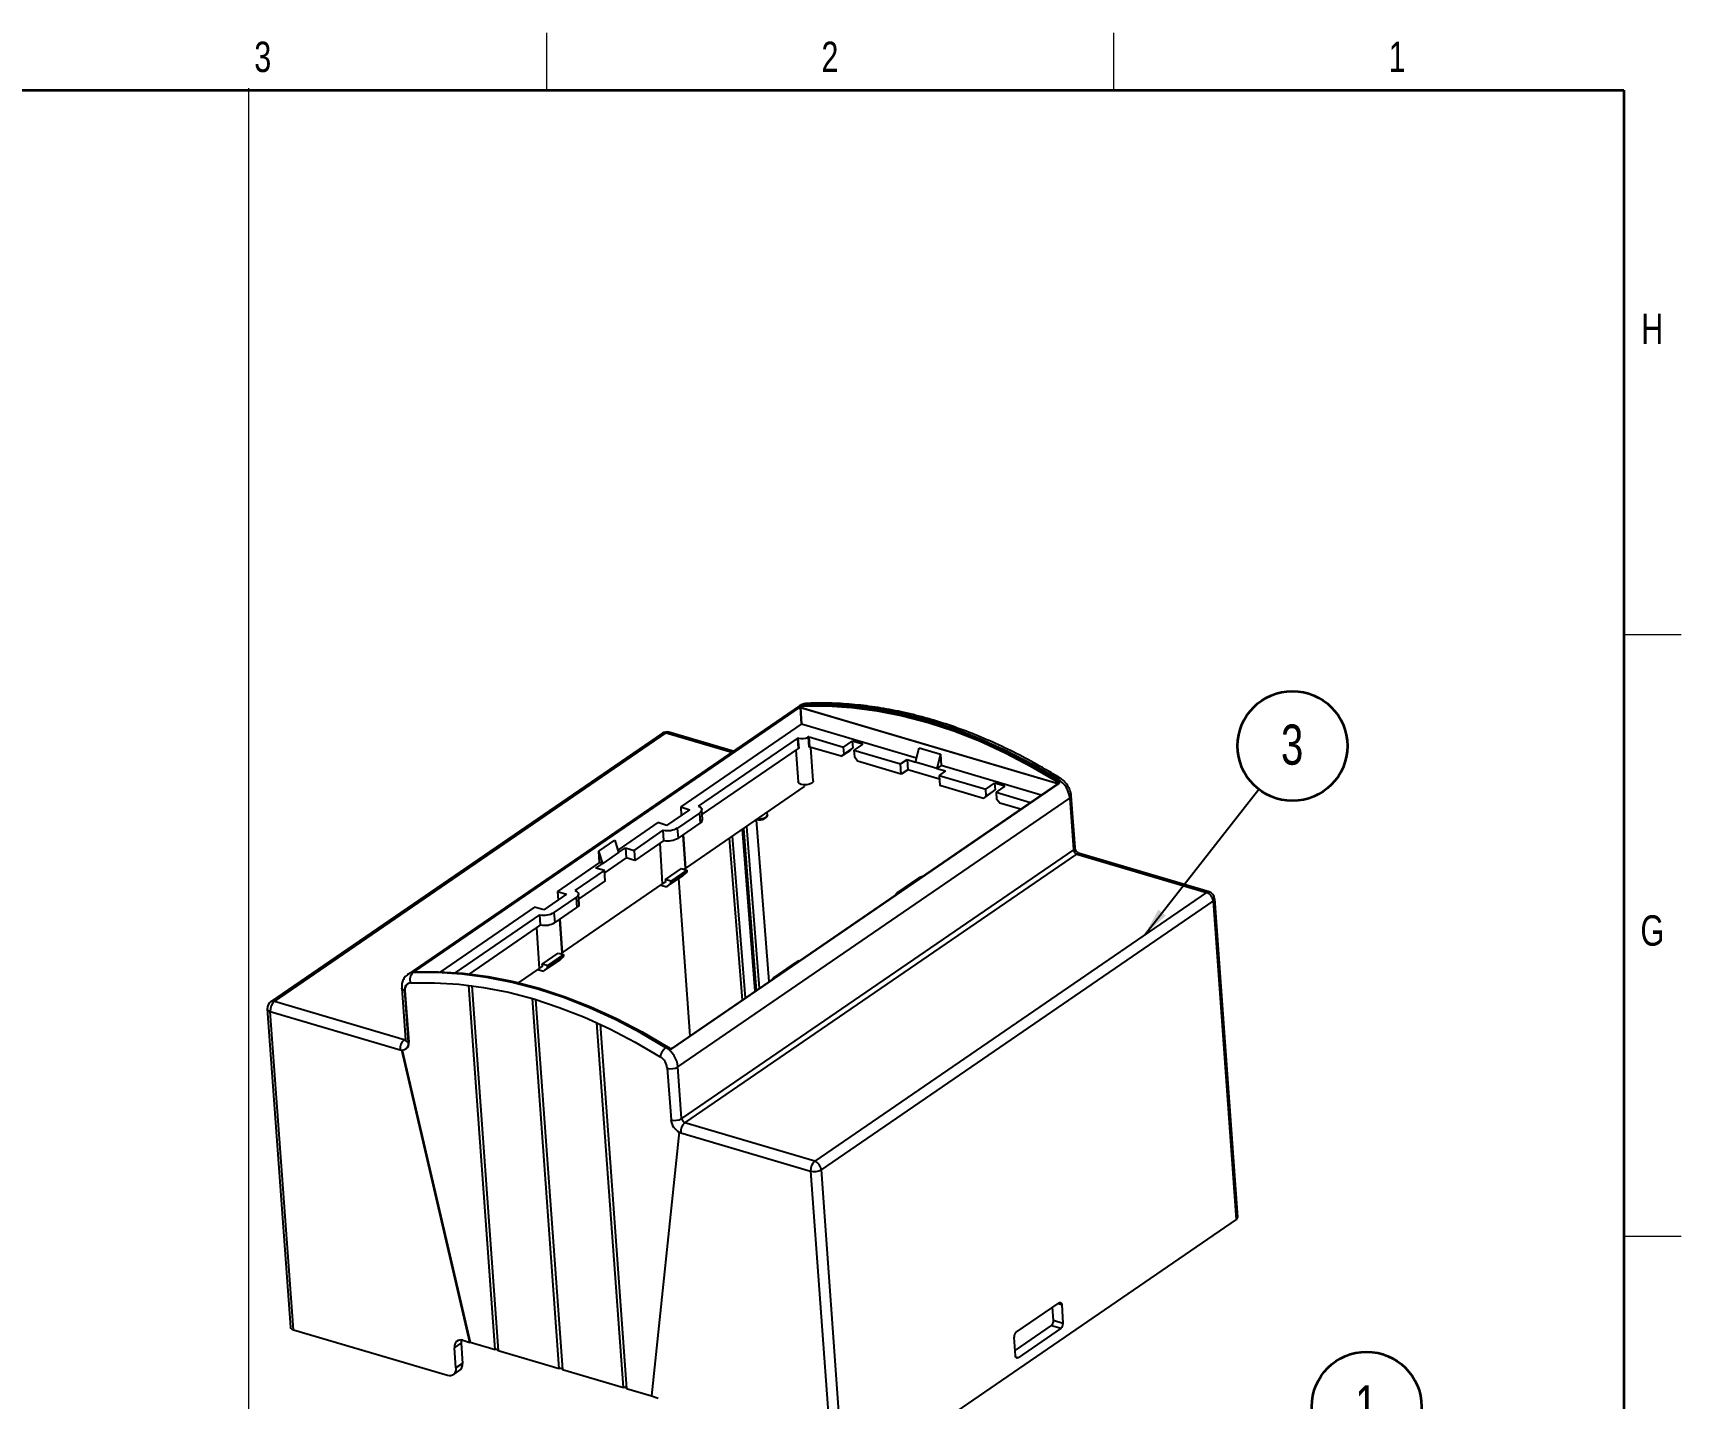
# Model space of a CAD drawing. Header units: millimetres. Extents: x 0 to 594, y 0 to 420.
# Drawn here: x 450.2 to 594, y 300.9 to 420 of the extents above; entities that cross this region are included whole.
import ezdxf

# ---------------------------------------------------------------- set-up
doc = ezdxf.new("R2010")
doc.units = ezdxf.units.MM
doc.linetypes.add('SLD-Solido', pattern=[0])
doc.layers.add('FORMAT', color=7, linetype='SLD-Solido', lineweight=35)
doc.styles.add('SLDTEXTSTYLE0', font='TXT', dxfattribs={"width": 0.75})
doc.dimstyles.new('SLDDIMSTYLE2', dxfattribs={"dimtxt": 0.18, "dimasz": 2.5, "dimexe": 0, "dimexo": 0.0625, "dimgap": 0, "dimtad": 0, "dimtih": 1, "dimtoh": 1, "dimdec": 0, "dimrnd": 1e-09, "dimzin": 0, "dimdsep": 46, "dimtxsty": 'Standard', "dimsah": 1, "dimcen": 0.09, "dimadec": 0, "dimazin": 0, "dimtfac": 2.5, "dimtdec": 0, "dimtofl": 0, "dimtmove": 0, "dimatfit": 3, "dimfxl": 1, "dimfrac": 2, "dimtolj": 1, "dimtzin": 0, "dimarcsym": 0})

# ---------------------------------------------------------------- blocks, each defined once
blk = doc.blocks.new('SW_NOTE_0_7')
at = {"layer": 'FORMAT', "color": 0}
blk.add_circle((3.43, 3.34), 4.79, dxfattribs=at)
at = {"layer": 'FORMAT', "color": 0, "insert": (3.39, 5.21), "char_height": 3.5, "attachment_point": 2, "style": 'SLDTEXTSTYLE0'}
blk.add_mtext('1', dxfattribs=at)
blk = doc.blocks.new('SW_NOTE_0_8')
at = {"layer": 'FORMAT', "color": 0}
blk.add_circle((2.95, 3.77), 4.79, dxfattribs=at)
at = {"layer": 'FORMAT', "color": 0, "insert": (2.92, 5.64), "char_height": 3.5, "attachment_point": 2, "style": 'SLDTEXTSTYLE0'}
blk.add_mtext('3', dxfattribs=at)

msp = doc.modelspace()

# ---------------------------------------------------------------- linework, layer by layer
at = {"color": 7, "linetype": 'SLD-Solido', "lineweight": 18}
for p, q in [((495, 415), (495, 420)), ((544.5, 415), (544.5, 420)), ((589, 367.5), (594, 367.5)), ((589, 315), (594, 315))]:
    msp.add_line(p, q, dxfattribs=at)
at = {"color": 7, "linetype": 'SLD-Solido', "lineweight": 35}
for p, q in [((5, 415), (589, 415)), ((589, 415), (589, 5))]:
    msp.add_line(p, q, dxfattribs=at)
at = {"color": 7, "linetype": 'SLD-Solido', "lineweight": 25}
for p, q in [((517.07, 361.27), (482.87, 337.83)), ((517.03, 361.22), (483.23, 338.05)), ((483.43, 338.05), (517.11, 361.15)), ((517.11, 361.15), (517.22, 359.66)), ((517.14, 361.14), (517.25, 359.67)), ((517.14, 361.14), (539.62, 354.5)), ((517.21, 361.14), (517.2, 361.22)), ((517.21, 361.14), (539.63, 354.51)), ((517.4, 361.34), (517.52, 361.42)), ((517.22, 359.66), (506.7, 352.45)), ((527.28, 356.71), (517.25, 359.67)), ((505.1, 358.88), (470.9, 335.43)), ((471.24, 335.47), (505.44, 358.91)), ((505.44, 358.91), (511.16, 357.22)), ((511.28, 357.31), (505.67, 358.97)), ((508.26, 352.52), (516.88, 358.43)), ((516.88, 358.43), (516.94, 357.55)), ((517.03, 357.56), (516.96, 358.45)), ((517.81, 358.55), (517.87, 357.67)), ((517.9, 358.56), (520.91, 357.67)), ((517.96, 357.68), (517.9, 358.56)), ((520.91, 357.67), (521.67, 358.19)), ((522.58, 357.93), (521.67, 358.19)), ((521.67, 358.19), (521.72, 357.61)), ((516.94, 357.55), (508.56, 351.81)), ((516.74, 357.41), (516.94, 354.63)), ((520.71, 356.87), (517.96, 357.68)), ((518.27, 354.73), (518.06, 357.65)), ((520.71, 356.87), (521.48, 357.39)), ((520.95, 357.08), (520.71, 356.87)), ((520.95, 357.08), (520.91, 357.67)), ((521.72, 357.61), (520.95, 357.08)), ((521.48, 357.39), (521.72, 357.61)), ((522.58, 357.93), (521.81, 357.4)), ((521.81, 357.4), (525.89, 356.2)), ((521.81, 357.4), (521.86, 356.81)), ((522.14, 356.44), (521.86, 356.81)), ((527.19, 356.36), (527.51, 357.62)), ((527.51, 357.62), (529.36, 357.07)), ((529.36, 357.07), (529.06, 355.81)), ((529.36, 357.07), (529.44, 356.07)), ((525.95, 355.32), (522.14, 356.44)), ((525.89, 356.2), (526.45, 356.58)), ((525.95, 355.32), (525.89, 356.2)), ((526.51, 355.7), (525.95, 355.32)), ((526.45, 356.58), (527.19, 356.36)), ((526.45, 356.58), (526.51, 355.7)), ((529.27, 354.88), (526.51, 355.7)), ((529.06, 355.81), (527.19, 356.36)), ((529.44, 356.07), (529.06, 355.81)), ((529.06, 355.81), (529.8, 355.59)), ((529.8, 355.59), (529.25, 355.2)), ((538.16, 353.49), (529.44, 356.07)), ((539.66, 354.53), (505.86, 331.35)), ((505.92, 331.34), (539.72, 354.51)), ((507.11, 347.09), (517.51, 354.22)), ((517.51, 354.22), (517.5, 354.36)), ((529.25, 355.2), (533.32, 354)), ((529.25, 355.2), (529.31, 354.32)), ((533.12, 353.2), (529.31, 354.32)), ((533.32, 354), (534.09, 354.52)), ((533.36, 353.41), (533.32, 354)), ((534.13, 353.94), (533.36, 353.41)), ((533.89, 353.73), (534.13, 353.94)), ((534.99, 354.26), (534.09, 354.52)), ((534.09, 354.52), (534.13, 353.94)), ((534.99, 354.26), (534.23, 353.73)), ((539.61, 354.89), (539.49, 354.81)), ((539.63, 354.59), (539.63, 354.51)), ((539.64, 354.51), (539.63, 354.51)), ((539.66, 354.53), (539.66, 354.53)), ((506.45, 329.76), (540.65, 353.21)), ((506.7, 352.45), (506.75, 351.7)), ((506.7, 352.45), (507.5, 352.21)), ((533.12, 353.2), (533.89, 353.73)), ((533.36, 353.41), (533.12, 353.2)), ((534.23, 353.73), (537.22, 352.85)), ((534.23, 353.73), (534.27, 353.14)), ((534.56, 352.77), (534.27, 353.14)), ((536.34, 352.25), (534.56, 352.77)), ((540.65, 353.21), (540.98, 348.7)), ((541.11, 348.9), (540.78, 353.41)), ((504.7, 351.08), (501.21, 348.69)), ((505.5, 350.84), (504.7, 351.08)), ((505.5, 350.84), (507.5, 352.21)), ((508.33, 351.92), (506.42, 350.61)), ((506.49, 349.73), (508.4, 351.04)), ((508.33, 351.92), (508.4, 351.04)), ((508.59, 351.35), (508.53, 352.23)), ((513.28, 351.32), (514.4, 337.21)), ((514.26, 351.74), (514.24, 351.98)), ((499.56, 348.6), (500.94, 349.55)), ((500.94, 349.55), (501.28, 348.47)), ((502.63, 348.66), (505.17, 350.41)), ((505.23, 349.52), (502.69, 347.78)), ((505.23, 349.52), (505.17, 350.41)), ((506.49, 349.73), (506.42, 350.61)), ((506.87, 350), (507.08, 347.1)), ((506.92, 350.03), (507.11, 347.09)), ((510.94, 349.72), (512.05, 335.59)), ((511.19, 349.89), (512.31, 335.78)), ((512.05, 350.48), (513.17, 336.36)), ((512.17, 350.57), (513.28, 336.44)), ((512.43, 350.74), (513.54, 336.62)), ((499.62, 347.6), (499.56, 348.6)), ((499.89, 347.52), (499.56, 348.6)), ((501.28, 348.47), (499.89, 347.52)), ((501.28, 348.47), (501.88, 348.88)), ((501.88, 348.88), (502.63, 348.66)), ((501.88, 348.88), (501.94, 348)), ((502.63, 348.66), (502.69, 347.78)), ((505.12, 345.73), (504.89, 349.29)), ((540.98, 348.7), (506.78, 325.25)), ((507.07, 324.88), (541.27, 348.32)), ((541.27, 348.32), (552.59, 344.98)), ((552.82, 345.03), (541.5, 348.38)), ((499.62, 347.6), (495.94, 345.07)), ((497.5, 345.15), (500.04, 346.89)), ((499.29, 347.11), (499.89, 347.52)), ((500.04, 346.89), (499.29, 347.11)), ((499.89, 347.52), (499.62, 347.6)), ((500.1, 346.01), (500.04, 346.89)), ((501.94, 348), (500.05, 346.7)), ((502.69, 347.78), (501.94, 348)), ((505.38, 346.12), (506.77, 347.07)), ((507.22, 346.94), (505.83, 345.98)), ((507.24, 346.76), (505.84, 345.81)), ((506.77, 347.07), (507.22, 346.94)), ((506.87, 346.44), (507.24, 346.76)), ((507.08, 347.1), (506.96, 347.02)), ((507.11, 347.09), (507.08, 347.1)), ((507.22, 346.94), (507.24, 346.76)), ((496.35, 339.72), (505.12, 345.73)), ((500.1, 346.01), (497.8, 344.43)), ((504.98, 345.63), (505.47, 345.48)), ((505.39, 345.94), (505.12, 345.75)), ((505.39, 345.94), (505.38, 346.12)), ((505.83, 345.98), (505.38, 346.12)), ((505.47, 345.48), (506.87, 346.44)), ((505.84, 345.81), (505.47, 345.48)), ((505.84, 345.81), (505.83, 345.98)), ((506.5, 346.19), (507.48, 332.46)), ((525.6, 344.94), (527.51, 346.25)), ((496.73, 344.83), (494.74, 343.47)), ((495.66, 343.24), (497.57, 344.55)), ((495.94, 345.07), (496.73, 344.83)), ((495.94, 345.07), (495.99, 344.32)), ((497.57, 344.55), (497.64, 343.66)), ((497.83, 343.97), (497.77, 344.85)), ((552.59, 344.98), (518.39, 321.53)), ((518.97, 320.79), (553.17, 344.23)), ((553.17, 344.23), (555.18, 316.45)), ((555.31, 316.65), (553.3, 344.44)), ((493.94, 343.7), (485.72, 338.07)), ((487.07, 338), (494.41, 343.03)), ((494.74, 343.47), (493.94, 343.7)), ((494.47, 342.15), (494.41, 343.03)), ((495.73, 342.35), (495.66, 343.24)), ((495.73, 342.35), (497.64, 343.66)), ((496.11, 342.62), (496.32, 339.72)), ((496.16, 342.65), (496.35, 339.72)), ((494.47, 342.15), (488.25, 337.88)), ((494.36, 338.35), (494.13, 341.91)), ((494.62, 338.74), (496.01, 339.7)), ((496.46, 339.56), (495.07, 338.61)), ((496.01, 339.7), (496.46, 339.56)), ((496.32, 339.72), (496.2, 339.64)), ((496.35, 339.72), (496.32, 339.72)), ((496.46, 339.56), (496.48, 339.39)), ((483.32, 337.97), (483.44, 338.05)), ((492.55, 337.11), (494.36, 338.35)), ((494.22, 338.25), (494.71, 338.11)), ((494.63, 338.56), (494.36, 338.38)), ((494.63, 338.56), (494.62, 338.74)), ((495.07, 338.61), (494.62, 338.74)), ((494.71, 338.11), (496.11, 339.06)), ((495.08, 338.43), (494.71, 338.11)), ((495.08, 338.43), (495.07, 338.61)), ((496.48, 339.39), (495.08, 338.43)), ((496.11, 339.06), (496.48, 339.39)), ((514.84, 337.57), (516.75, 338.88)), ((482.35, 336.64), (482.67, 332.13)), ((490.51, 305.09), (488.2, 336.88)), ((488.43, 336.85), (488.47, 336.84)), ((488.47, 336.84), (490.78, 305.01)), ((482.56, 332.12), (471.24, 335.47)), ((482.61, 336.42), (482.63, 336.43)), ((482.94, 331.9), (482.61, 336.42)), ((482.63, 336.43), (482.96, 331.92)), ((496.1, 303.43), (493.76, 335.72)), ((494.03, 335.64), (496.37, 303.35)), ((470.61, 334.83), (472.63, 307.05)), ((470.88, 334.61), (482.21, 331.26)), ((472.89, 306.82), (470.88, 334.61)), ((501.7, 301.78), (499.39, 333.61)), ((499.66, 333.49), (501.96, 301.7)), ((488.29, 305.72), (482.35, 331.23)), ((482.38, 331.23), (488.31, 305.74)), ((482.67, 332.19), (482.56, 332.12)), ((482.71, 331.32), (482.73, 331.33)), ((482.94, 331.9), (482.96, 331.92)), ((505.53, 331.52), (505.41, 331.44)), ((505.75, 331.39), (505.55, 331.53)), ((505.52, 329.65), (505.85, 325.13)), ((506.78, 325.25), (506.45, 329.76)), ((506.56, 324.08), (504.15, 301.04)), ((506.71, 324.02), (518.03, 320.67)), ((518.39, 321.53), (507.07, 324.88)), ((520.98, 293), (518.97, 320.79)), ((518.03, 320.67), (520.05, 292.89)), ((555.18, 316.45), (520.98, 293)), ((535.97, 306.61), (539.73, 309.18)), ((539.23, 307.63), (539.14, 308.78)), ((539.63, 309.12), (539.95, 309.03)), ((539.95, 309.03), (540.06, 307.38)), ((472.89, 306.82), (486.35, 302.85)), ((535.88, 305.02), (539.05, 307.2)), ((539.89, 306.95), (536.14, 304.38)), ((539.05, 307.2), (539.89, 306.95)), ((540.06, 307.38), (539.23, 307.63)), ((486.96, 305.25), (487.53, 305.65)), ((487.08, 303.49), (486.96, 305.25)), ((487.53, 305.65), (487.65, 303.88)), ((487.69, 305.9), (488.29, 305.72)), ((488.29, 305.72), (488.31, 305.74)), ((488.31, 305.74), (490.51, 305.09)), ((490.78, 305.01), (496.1, 303.43)), ((535.92, 304.54), (535.8, 306.18)), ((487.65, 303.88), (487.08, 303.49)), ((536.14, 304.38), (535.94, 304.44)), ((486.85, 302.9), (487.41, 303.29)), ((496.37, 303.35), (501.7, 301.78)), ((501.96, 301.7), (504.15, 301.05)), ((504.15, 301.04), (504.74, 300.86))]:
    msp.add_line(p, q, dxfattribs=at)
at = {"color": 7, "linetype": 'SLD-Solido', "lineweight": 25, "flags": 128}
for points in [[(517.38, 361.25), (519.49, 361.27), (521.64, 361.14), (523.83, 360.85), (526.04, 360.41), (528.28, 359.82), (530.52, 359.09), (532.77, 358.21), (535.01, 357.18), (537.23, 356.02), (539.44, 354.73)], [(539.49, 354.81), (537.28, 356.1), (535.05, 357.27), (532.81, 358.29), (530.56, 359.17), (528.31, 359.91), (526.08, 360.5), (523.86, 360.94), (521.67, 361.22), (519.51, 361.36), (517.4, 361.34)], [(517.68, 361.48), (517.6, 361.46), (517.52, 361.42)], [(517.52, 361.42), (519.63, 361.44), (521.79, 361.3), (523.98, 361.02), (526.2, 360.58), (528.43, 359.99), (530.68, 359.26), (532.93, 358.37), (535.17, 357.35), (537.4, 356.19), (539.61, 354.89)], [(518.27, 354.73), (518.25, 354.64), (518.14, 354.52), (517.95, 354.43), (517.7, 354.37), (517.44, 354.37), (517.21, 354.41), (517.03, 354.49), (516.95, 354.6), (516.94, 354.63)], [(508.26, 352.52), (508.37, 352.46), (508.45, 352.4), (508.5, 352.32), (508.53, 352.24), (508.52, 352.16), (508.49, 352.08), (508.42, 352), (508.33, 351.92)], [(514.26, 351.74), (514.24, 351.66), (514.13, 351.54), (513.94, 351.45), (513.71, 351.4), (513.46, 351.39), (513.39, 351.4)], [(497.5, 345.15), (497.6, 345.09), (497.69, 345.02), (497.74, 344.95), (497.77, 344.87), (497.76, 344.78), (497.73, 344.7), (497.66, 344.62), (497.57, 344.55)], [(483.44, 338.05), (485.55, 338.07), (487.71, 337.94), (489.9, 337.65), (492.11, 337.22), (494.35, 336.63), (496.6, 335.89), (498.85, 335.01), (501.09, 333.98), (503.32, 332.82), (505.53, 331.52)], [(482.61, 336.42), (482.52, 336.45), (482.44, 336.5), (482.38, 336.55), (482.35, 336.61), (482.35, 336.64)], [(483.12, 337.09), (485.2, 337.11), (487.32, 336.98), (489.48, 336.7), (491.67, 336.27), (493.87, 335.69), (496.09, 334.96), (498.31, 334.09), (500.52, 333.08), (502.72, 331.93), (504.9, 330.65)], [(505.41, 331.44), (503.2, 332.74), (500.97, 333.9), (498.73, 334.93), (496.48, 335.81), (494.23, 336.55), (491.99, 337.13), (489.78, 337.57), (487.59, 337.86), (485.43, 337.99), (483.32, 337.97)], [(470.88, 334.61), (470.78, 334.64), (470.71, 334.69), (470.65, 334.74), (470.62, 334.8), (470.61, 334.83)], [(482.94, 331.9), (482.84, 331.94), (482.77, 331.99), (482.71, 332.04), (482.68, 332.1), (482.67, 332.13)], [(539.73, 309.18), (539.76, 309.2), (539.8, 309.21), (539.84, 309.21), (539.87, 309.19), (539.9, 309.17), (539.92, 309.13), (539.94, 309.08), (539.95, 309.03)], [(536.14, 304.38), (536.1, 304.36), (536.06, 304.35), (536.02, 304.35), (535.99, 304.37), (535.96, 304.4), (535.94, 304.44), (535.92, 304.48), (535.92, 304.54)]]:
    msp.add_lwpolyline(points, dxfattribs=at)
at = {"color": 7, "linetype": 'SLD-Solido', "lineweight": 25}
for centre, radius, start, end in [((517.54, 360.57), 0.847, 91.7822, 124.0079), ((517.17, 361.02), 0.13, 75.298, 104.744), ((517.42, 360.36), 0.894, 92.5088, 103.9398), ((517.44, 360.41), 0.931, 92.5088, 103.9398), ((517.45, 361.28), 0.0806, 133.0923, 201.2454), ((517.27, 359.59), 0.0868, 103.3592, 122.8668), ((505.48, 358.33), 0.667, 73.5334, 124.4318), ((505.31, 358.55), 0.385, 70.4568, 122.3422), ((505.61, 358.71), 0.264, 75.9642, 129.3289), ((516.94, 358.33), 0.122, 76.8998, 119.7492), ((517.24, 359.67), 1.26, 257.3151, 296.8555), ((517.86, 358.44), 0.125, 74.7804, 116.931), ((517, 357.45), 0.122, 76.8998, 119.7492), ((517.93, 357.56), 0.125, 74.7804, 116.931), ((539.58, 354.69), 0.146, 127.9607, 165.6915), ((538.42, 353.09), 1.93, 51.247, 58.0982), ((538.43, 353.1), 2.01, 51.247, 58.0982), ((539.77, 354.73), 0.224, 69.8531, 134.8976), ((538.4, 352.97), 2.27, 5.9325, 57.5923), ((540.55, 353.42), 0.24, 296.5899, 358.014), ((508.23, 351.37), 0.369, 297.4293, 357.1028), ((505.52, 352.2), 1.82, 258.9543, 299.7959), ((505.58, 351.31), 1.82, 258.9543, 299.7959), ((540.87, 348.91), 0.24, 296.5998, 357.9323), ((541.42, 348.74), 0.439, 185.2717, 250.092), ((541.43, 348.12), 0.264, 75.9642, 129.3289), ((528.18, 345.23), 1.22, 108.2986, 123.1691), ((497.47, 343.99), 0.369, 297.4293, 357.1028), ((525.86, 344.53), 0.488, 121.7294, 150.1528), ((552.76, 344.77), 0.264, 75.9642, 129.3289), ((552.29, 344.15), 0.878, 5.2717, 70.092), ((552.63, 344.39), 0.667, 4.1455, 73.5334), ((553.06, 344.45), 0.24, 296.5998, 357.9323), ((494.76, 344.82), 1.82, 258.9543, 299.7959), ((494.82, 343.94), 1.82, 258.9543, 299.7959), ((483.48, 337.12), 0.931, 92.5088, 103.9398), ((517.42, 337.86), 1.22, 108.2986, 123.1691), ((483.17, 336.53), 0.565, 95.21, 191.5156), ((483.25, 336.52), 0.629, 128.1047, 188.5923), ((483.34, 337.13), 0.846, 91.7712, 124.658), ((483.87, 337.38), 0.806, 133.0923, 201.2454), ((515.1, 337.15), 0.488, 121.7294, 150.1528), ((471.28, 334.88), 0.667, 124.4318, 184.1455), ((471.9, 334.69), 1.03, 130.5541, 184.5018), ((471.11, 335.11), 0.385, 70.4568, 122.3422), ((483.23, 331.34), 1.03, 130.5541, 184.5018), ((482.42, 331.98), 0.755, 253.3341, 264.7677), ((482.39, 331.79), 0.559, 265.8839, 11.9111), ((482.63, 332.32), 0.212, 251.9435, 283.3381), ((482.35, 331.82), 0.622, 307.7721, 8.9249), ((506.31, 330.29), 1.46, 127.9607, 165.6915), ((504.2, 329.53), 2.27, 5.9325, 57.5923), ((505.55, 331.51), 0.0224, 69.8503, 134.8981), ((504.47, 329.82), 2.01, 51.247, 58.0982), ((504.17, 329.51), 1.36, 5.9325, 57.5923), ((505.85, 330.82), 1.22, 254.3991, 299.7715), ((506.17, 326.31), 1.22, 254.3991, 299.7715), ((507.19, 325.27), 1.35, 185.7947, 242.1667), ((507.22, 325.29), 0.439, 185.2717, 250.092), ((506.98, 324.91), 0.93, 243.4117, 253.3633), ((507.73, 324.1), 1.03, 130.5541, 184.5018), ((519.06, 320.75), 1.03, 130.5541, 184.5018), ((518.36, 321.84), 1.22, 254.3991, 299.7715), ((518.09, 320.7), 0.878, 5.2717, 70.092), ((555.07, 316.66), 0.24, 296.5998, 357.9323), ((472.93, 307.14), 0.319, 196.6295, 262.9913), ((536.31, 306.22), 0.513, 130.5541, 184.5018), ((539.55, 307.34), 0.513, 310.5541, 4.5018), ((487.51, 305.37), 0.562, 70.7332, 191.7744), ((490.58, 304.83), 0.264, 41.7701, 105.2967), ((486.54, 303.38), 0.562, 250.7332, 11.7744), ((496.17, 303.18), 0.264, 41.7701, 105.2967), ((501.77, 301.53), 0.264, 41.7701, 105.2967)]:
    msp.add_arc(centre, radius, start, end, dxfattribs=at)
for centre, major_axis, ratio, start_param, end_param in [((539.03, 307.49), (0.092, 0.32), 0.556943, 3.734109, 5.304905), ((488.33, 305.41), (-0.558, 0.83), 0.693013, 0.537253, 0.874066), ((486.85, 304.11), (-0.558, 0.83), 0.693013, 3.148026, 4.015659)]:
    msp.add_ellipse(centre, major_axis=major_axis, ratio=ratio, start_param=start_param, end_param=end_param, dxfattribs=at)
for points, knots in [([(517.21, 361.31), (517.2, 361.31), (517.17, 361.3), (517.11, 361.27), (517.06, 361.24), (517.04, 361.23), (517.03, 361.22)], [0, 0, 0, 0, 0.2842007, 0.5660982, 0.7844076, 1, 1, 1, 1]), ([(517.68, 361.48), (517.58, 361.47), (517.36, 361.44), (517.17, 361.33), (517.08, 361.26)], [0, 0, 0, 0, 0.4723, 1, 1, 1, 1]), ([(517.11, 361.15), (517.12, 361.15), (517.12, 361.15), (517.14, 361.17), (517.16, 361.18), (517.18, 361.21), (517.19, 361.22), (517.2, 361.22)], [0, 0, 0, 0, 0.1081611, 0.2207271, 0.465189, 0.7301869, 1, 1, 1, 1]), ([(539.85, 354.94), (539.49, 355.16), (538.47, 355.78), (536.75, 356.74), (534.7, 357.76), (532.64, 358.66), (530.58, 359.45), (528.51, 360.11), (526.46, 360.65), (524.42, 361.06), (522.4, 361.34), (520.4, 361.5), (518.84, 361.52), (517.94, 361.49), (517.68, 361.48)], [0, 0, 0, 0, 0.048317, 0.13991, 0.231519, 0.323129, 0.414736, 0.506334, 0.597916, 0.689475, 0.780999, 0.872479, 0.963902, 1, 1, 1, 1]), ([(539.63, 354.59), (539.64, 354.58), (539.65, 354.57), (539.66, 354.54), (539.66, 354.53), (539.66, 354.52)], [0, 0, 0, 0, 0.435634, 0.863493, 1, 1, 1, 1]), ([(539.72, 354.51), (539.73, 354.52), (539.75, 354.55), (539.75, 354.59), (539.72, 354.63), (539.7, 354.66), (539.69, 354.67)], [0, 0, 0, 0, 0.2736834, 0.5529416, 0.7759257, 1, 1, 1, 1]), ([(540.78, 353.41), (540.77, 353.51), (540.74, 353.75), (540.59, 354.14), (540.33, 354.54), (540.06, 354.8), (539.89, 354.91), (539.85, 354.94)], [0, 0, 0, 0, 0.156272, 0.410223, 0.668575, 0.916077, 1, 1, 1, 1]), ([(513.28, 351.37), (513.3, 351.36), (513.4, 351.32), (513.54, 351.31), (513.64, 351.33), (513.66, 351.33)], [0, 0, 0, 0, 0.248437, 0.860192, 1, 1, 1, 1]), ([(513.66, 351.33), (513.72, 351.34), (513.86, 351.35), (514.06, 351.43), (514.19, 351.54), (514.26, 351.66), (514.25, 351.72), (514.25, 351.74)], [0, 0, 0, 0, 0.194837, 0.451851, 0.730387, 0.915653, 1, 1, 1, 1]), ([(541.5, 348.38), (541.49, 348.38), (541.46, 348.39), (541.38, 348.44), (541.29, 348.51), (541.21, 348.62), (541.15, 348.74), (541.12, 348.84), (541.11, 348.88), (541.11, 348.9)], [0, 0, 0, 0, 0.127338, 0.274248, 0.421813, 0.575426, 0.733339, 0.89063, 1, 1, 1, 1]), ([(483.23, 338.05), (483.22, 338.04), (483.2, 338.03), (483.2, 338.02), (483.22, 338.02), (483.24, 338.03), (483.25, 338.03)], [0, 0, 0, 0, 0.2725464, 0.5516595, 0.7750458, 1, 1, 1, 1]), ([(482.86, 337.81), (482.85, 337.8), (482.71, 337.73), (482.53, 337.49), (482.37, 337.13), (482.34, 336.83), (482.35, 336.66), (482.35, 336.64)], [0, 0, 0, 0, 0.049602, 0.348937, 0.63838, 0.952262, 1, 1, 1, 1]), ([(482.67, 332.13), (482.67, 332.11), (482.67, 332.08), (482.67, 332.08), (482.67, 332.08)], [0, 0, 0, 0, 0.503777, 1, 1, 1, 1]), ([(505.73, 331.39), (505.74, 331.37), (505.78, 331.35), (505.84, 331.33), (505.89, 331.32), (505.91, 331.34), (505.92, 331.34)], [0, 0, 0, 0, 0.285073, 0.567152, 0.785453, 1, 1, 1, 1]), ([(505.84, 331.31), (505.84, 331.31), (505.84, 331.31), (505.82, 331.31), (505.81, 331.31), (505.79, 331.32), (505.77, 331.34), (505.75, 331.36), (505.75, 331.37)], [0, 0, 0, 0, 0.097817, 0.205808, 0.328015, 0.464667, 0.729353, 1, 1, 1, 1])]:
    msp.add_open_spline(points, degree=3, knots=knots, dxfattribs=at)
for points in [[(517.11, 361.15), (517.11, 361.15), (517.11, 361.16), (517.1, 361.18), (517.09, 361.19), (517.08, 361.21), (517.07, 361.22), (517.05, 361.22), (517.04, 361.22), (517.03, 361.22), (517.03, 361.22)], [(517.2, 361.22), (517.2, 361.23), (517.19, 361.25), (517.19, 361.27), (517.2, 361.3), (517.21, 361.31), (517.21, 361.31)], [(539.69, 354.67), (539.68, 354.66), (539.67, 354.65), (539.65, 354.63), (539.64, 354.61), (539.63, 354.6), (539.63, 354.59)], [(539.72, 354.51), (539.72, 354.52), (539.71, 354.52), (539.7, 354.53), (539.68, 354.53), (539.67, 354.53), (539.66, 354.52), (539.65, 354.51), (539.65, 354.5), (539.65, 354.49), (539.65, 354.49)], [(483.32, 338), (483.32, 338), (483.31, 338.02), (483.29, 338.03), (483.27, 338.04), (483.26, 338.03), (483.25, 338.03)], [(505.73, 331.39), (505.73, 331.39), (505.74, 331.39), (505.75, 331.39), (505.75, 331.38), (505.75, 331.37), (505.75, 331.37)], [(505.92, 331.34), (505.92, 331.34), (505.91, 331.35), (505.89, 331.36), (505.88, 331.36), (505.87, 331.36), (505.86, 331.35), (505.85, 331.34), (505.84, 331.33), (505.84, 331.32), (505.84, 331.31)]]:
    msp.add_open_spline(points, degree=3, dxfattribs=at)
at = {"layer": 'FORMAT', "lineweight": 18}
msp.add_line((469, 5), (469, 415.18), dxfattribs=at)

# ---------------------------------------------------------------- block references
at = {"layer": 'FORMAT'}
for name, p in [('SW_NOTE_0_8', (557.14, 354)), ('SW_NOTE_0_7', (563.13, 296.77))]:
    msp.add_blockref(name, p, dxfattribs=at)

# ---------------------------------------------------------------- texts
at = {"color": 7, "linetype": 'Continuous', "lineweight": 0, "char_height": 2.65, "attachment_point": 2, "style": 'SLDTEXTSTYLE0'}
for s, insert in [('3', (470.22, 419.24)), ('2', (519.72, 419.24)), ('1', (569.22, 419.24)), ('H', (591.49, 395.49)), ('G', (591.49, 342.99))]:
    msp.add_mtext(s, dxfattribs=dict(at, insert=insert))

# ---------------------------------------------------------------- leaders
at = {"layer": 'FORMAT'}
msp.add_leader([(547.17, 341.26), (557.14, 354)], dimstyle='SLDDIMSTYLE2', dxfattribs=at)

doc.saveas('drawing.dxf')
